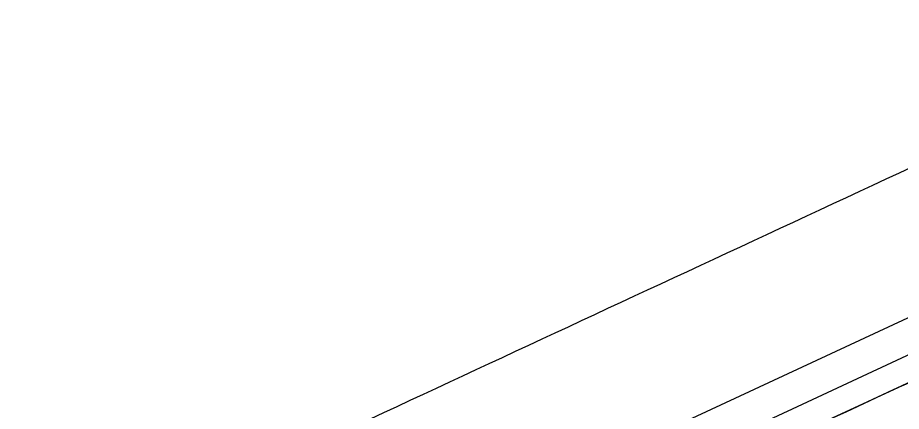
# Model space of a CAD drawing. Header units: millimetres. Extents: x 15 to 205, y 5 to 292.
# Drawn here: x 80.12 to 93.21, y 187.23 to 193.06 of the extents above; entities that cross this region are included whole.
import ezdxf

# ---------------------------------------------------------------- set-up
doc = ezdxf.new("R2010")
doc.units = ezdxf.units.MM

msp = doc.modelspace()

# ---------------------------------------------------------------- linework, layer by layer
at = {"color": 7, "linetype": 'Continuous', "lineweight": 25}
for p, q in [((78.942, 181.383), (111.416, 196.485)), ((108.943, 195.886), (77.207, 181.127)), ((109.311, 195.093), (77.576, 180.334))]:
    msp.add_line(p, q, dxfattribs=at)
for points, knots in [([(126.234, 206.133), (123.448, 204.838), (117.946, 202.279), (109.677, 198.433), (100.006, 193.936), (88.884, 188.763), (80.53, 184.878), (76.363, 182.941)], [0, 0, 0, 0, 0.167631, 0.330958, 0.497429, 0.749386, 1, 1, 1, 1]), ([(81.424, 172.06), (85.59, 173.997), (93.944, 177.883), (104.383, 182.737), (112.693, 186.602), (118.866, 189.472), (125.05, 192.349), (129.198, 194.278), (131.294, 195.253)], [0, 0, 0, 0, 0.250614, 0.502571, 0.627963, 0.750476, 0.873897, 1, 1, 1, 1]), ([(80.436, 181.664), (81.387, 182.107), (84.242, 183.435), (89.002, 185.648), (93.765, 187.863), (97.578, 189.636), (100.963, 191.211), (104.132, 192.684), (107.092, 194.061), (108.572, 194.749), (109.311, 195.093)], [0, 0, 0, 0, 0.098942, 0.296859, 0.494758, 0.593727, 0.692693, 0.846267, 0.923131, 1, 1, 1, 1]), ([(109.311, 195.093), (108.836, 194.872), (107.884, 194.43), (105.978, 193.543), (103.594, 192.435), (99.782, 190.662), (94.873, 188.378), (88.864, 185.584), (84.759, 183.675), (82.706, 182.72)], [0, 0, 0, 0, 0.053733, 0.107475, 0.214909, 0.322348, 0.537149, 0.768574, 1, 1, 1, 1]), ([(83.072, 175.996), (84.023, 176.439), (86.879, 177.767), (91.638, 179.98), (96.401, 182.195), (100.214, 183.968), (103.599, 185.543), (106.768, 187.016), (109.728, 188.393), (111.208, 189.081), (111.948, 189.425)], [0, 0, 0, 0, 0.098942, 0.296859, 0.494758, 0.593727, 0.692693, 0.846267, 0.923131, 1, 1, 1, 1]), ([(111.948, 189.425), (111.472, 189.204), (110.52, 188.761), (108.614, 187.875), (106.231, 186.766), (101.318, 184.482), (94.357, 181.244), (88.347, 178.45), (85.342, 177.052)], [0, 0, 0, 0, 0.053733, 0.107475, 0.214909, 0.322348, 0.661173, 1, 1, 1, 1])]:
    msp.add_open_spline(points, degree=3, knots=knots, dxfattribs=at)

doc.saveas('drawing.dxf')
